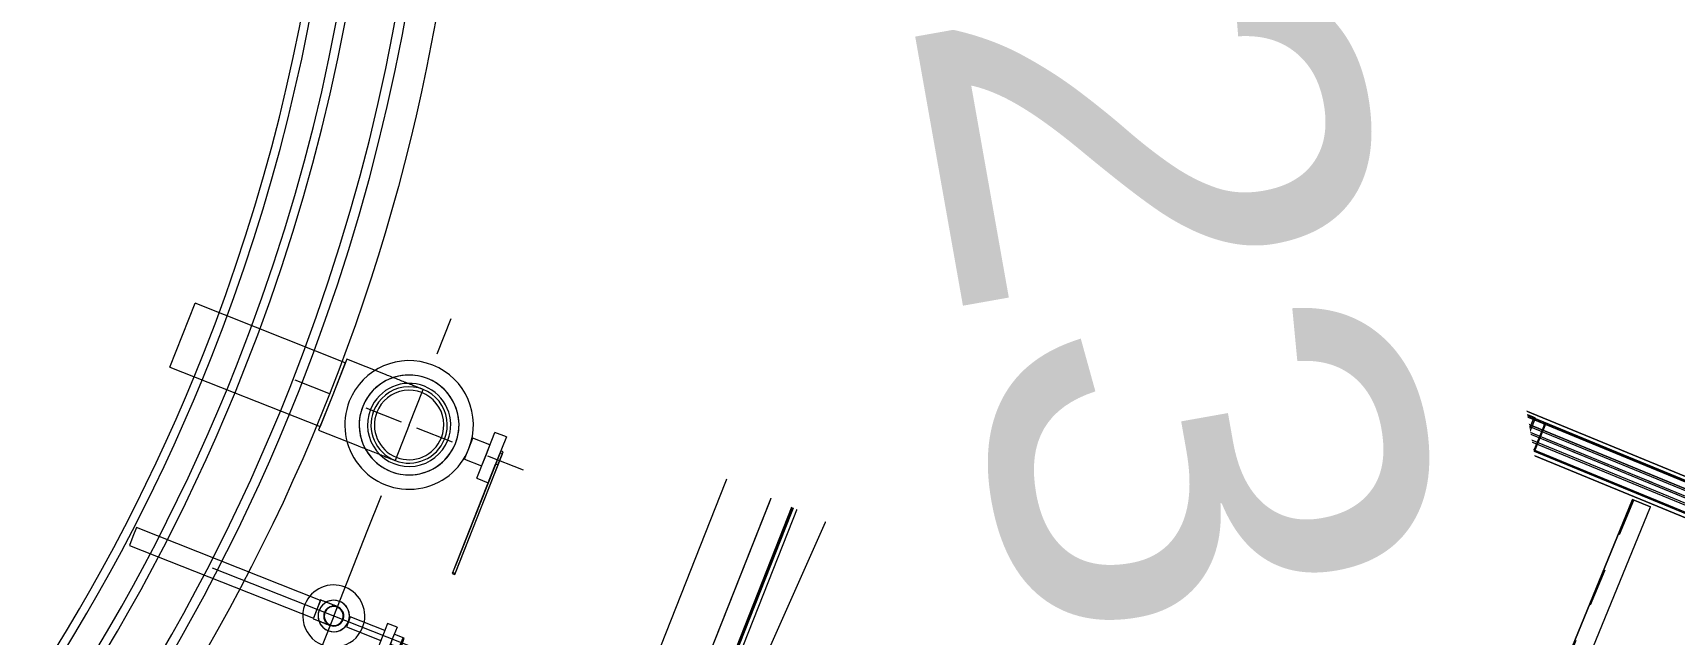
# Model space of a CAD drawing. Header units: metres. Extents: x -207 to 292, y -187 to 169.
# Drawn here: x -12.51 to -8.208, y -39.028 to -37.454 of the extents above; entities that cross this region are included whole.
import ezdxf

# ---------------------------------------------------------------- set-up
doc = ezdxf.new("R2010")
doc.units = ezdxf.units.M
doc.linetypes.add('Dash', pattern=[0.006, 0.003, -0.003])
doc.linetypes.add('Hidden', pattern=[0.007144, 0.004763, -0.002381])
for name, color, linetype, lineweight in [('A-FLOR-HRAL', 7, 'Continuous', 9), ('A-GLAZ-CWMG', 7, 'Continuous', 9), ('A-ROOF', 7, 'Continuous', 9), ('C-TOPO', 7, 'Continuous', 9), ('C-TOPO-LABL', 7, 'Continuous', 9), ('C-TOPO-MINR', 7, 'Continuous', 9), ('CERCO INTERIOR', 7, 'Continuous', 9), ('EQUIPOS PIS', 7, 'Continuous', 9), ('P-SANR-FIXT', 7, 'Continuous', 9), ('P-SANR-FIXT-HDLN', 7, 'Dash', 9), ('S-BEAM', 7, 'Continuous', 9), ('S-BEAM-HDLN', 7, 'Dash', 9), ('S-COLS', 7, 'Continuous', 9), ('solera', 7, 'Continuous', 35)]:
    doc.layers.add(name, color=color, linetype=linetype, lineweight=lineweight)
doc.layers.add('PR10-ARQ-PL-001-Emplazamiento-C-1_dwg', color=7, linetype='Continuous', lineweight=9, true_color=0x767676)
doc.styles.add('Arial_2', font='arial.ttf', dxfattribs={"height": 1.125})

# ---------------------------------------------------------------- blocks, each defined once
blk = doc.blocks.new('M_Estanque-Terraza - M_Estanque-Terraza-2090154-PLANTA EMPLAZAMIENTO ACTUALIZADO')
at = {"layer": 'P-SANR-FIXT'}
for radius, start, end in [(5.1516, 0, 136.1362), (5.1516, 0, 136.1362), (5.1266, 0, 136.1195), (5.1266, 0, 136.1195), (4.9983, 0, 136.0307), (4.9755, 360, 136.0144), (4.9059, 0, 180), (4.8832, 0, 180), (5.1516, 180, 360), (5.1516, 180, 360), (5.1266, 180, 0), (5.1266, 180, 0), (4.9983, 180, 0), (4.9755, 180, 0), (4.9059, 180, 360), (4.8832, 180, 360)]:
    blk.add_arc((0, 0), radius, start, end, dxfattribs=at)
blk = doc.blocks.new('Circular Mullion - 5mm-2127248-PLANTA EMPLAZAMIENTO ACTUALIZADO')
at = {"layer": 'A-GLAZ-CWMG'}
for p, q in [((-107.6478, -45.3968), (-107.9974, -46.2801)), ((-107.6455, -45.3977), (-107.9951, -46.281)), ((-107.9951, -46.281), (-107.6455, -45.3977)), ((-107.9927, -46.2819), (-107.6432, -45.3986)), ((-107.6455, -45.3977), (-107.6478, -45.3968)), ((-107.6432, -45.3986), (-107.6455, -45.3977)), ((-107.9974, -46.2801), (-107.9951, -46.281)), ((-107.9951, -46.281), (-107.9927, -46.2819))]:
    blk.add_line(p, q, dxfattribs=at)
blk = doc.blocks.new('Rectangular Mullion - 50 x 50 mm-2128568-PLANTA EMPLAZAMIENTO ACTUALIZADO')
at = {"layer": 'A-GLAZ-CWMG'}
for p, q in [((0.025, 0.025), (-0.025, 0.025)), ((-0.025, 0.025), (-0.025, -0.025)), ((0.025, -0.025), (0.025, 0.025)), ((-0.025, -0.025), (0.025, -0.025))]:
    blk.add_line(p, q, dxfattribs=at)
blk = doc.blocks.new('Rectangular Mullion - 50 x 50 mm-2128569-PLANTA EMPLAZAMIENTO ACTUALIZADO')
at = {"layer": 'A-GLAZ-CWMG'}
for p, q in [((-0.025, -0.025), (-0.025, 0.025)), ((-0.025, 0.025), (0.025, 0.025)), ((0.025, 0.025), (0.025, -0.025)), ((0.025, -0.025), (-0.025, -0.025))]:
    blk.add_line(p, q, dxfattribs=at)
blk = doc.blocks.new('M_Tuberia Alimentación-01 - M_Tuberia Alimentación-01-2152466-PLANTA EMPLAZAMIENTO ACTUALIZADO')
at = {"layer": 'P-SANR-FIXT'}
for p, q in [((-0.2485, 0.3201), (-0.2551, 0.3201)), ((-0.2551, 0.3201), (-0.2551, 0.2959)), ((-0.2551, 0.0118), (-0.2551, 0.3169)), ((-0.2485, 0.3169), (-0.2551, 0.3169)), ((-0.2485, 0.2959), (-0.2485, 0.3201)), ((-0.2485, 0.3169), (-0.2485, 0.0118)), ((-0.2551, 0.2959), (-0.2551, -0.0196)), ((-0.2485, -0.0196), (-0.2485, 0.2959)), ((0.2154, 0.1), (0.1059, 0.1)), ((0.2154, 0), (0.2154, 0.1)), ((0.6388, 0.09), (0.2154, 0.09)), ((0.2154, 0), (0.2154, 0.09)), ((0.6388, 0.09), (0.6388, 0)), ((-0.2162, 0.0647), (-0.2485, 0.0647)), ((-0.2485, 0), (-0.2485, 0.0647)), ((-0.2162, 0.0647), (-0.2162, 0)), ((-0.2551, 0.0118), (-0.2551, -0.025)), ((-0.2551, 0.0118), (-0.2485, 0.0118)), ((-0.2485, -0.025), (-0.2485, 0.0118)), ((-0.2485, -0.0647), (-0.2485, 0)), ((-0.1681, 0.0296), (-0.2162, 0.0296)), ((-0.2162, 0), (-0.2162, 0.0296)), ((-0.2162, 0), (-0.2162, -0.0647)), ((-0.1681, 0.0296), (-0.1681, 0)), ((-0.1681, 0), (-0.1681, -0.0296)), ((0.2154, -0.1), (0.2154, 0)), ((0.2154, -0.09), (0.2154, 0)), ((0.6388, 0), (0.6388, -0.09)), ((-0.2551, -0.0196), (-0.2485, -0.0196)), ((-0.2551, -0.025), (-0.2485, -0.025)), ((-0.2162, -0.0296), (-0.2162, 0)), ((-0.2162, -0.0296), (-0.1681, -0.0296)), ((-0.2485, -0.0647), (-0.2162, -0.0647)), ((0.1059, -0.1), (0.2154, -0.1)), ((0.2154, -0.09), (0.6388, -0.09))]:
    blk.add_line(p, q, dxfattribs=at)
at = {"layer": 'P-SANR-FIXT', "flags": 128}
for points in [[(0.1059, 0.1), (0.1017, 0.1), (0.0974, 0.1), (0.0932, 0.1), (0.089, 0.1), (0.0849, 0.1), (0.0807, 0.1), (0.0766, 0.1), (0.0726, 0.1), (0.0686, 0.1), (0.0647, 0.1), (0.0608, 0.1), (0.057, 0.1), (0.0533, 0.1), (0.0496, 0.1), (0.0461, 0.1), (0.0427, 0.1), (0.0393, 0.1), (0.0361, 0.1), (0.0329, 0.1), (0.0299, 0.1), (0.027, 0.1), (0.0243, 0.1), (0.0216, 0.1), (0.0191, 0.1), (0.0168, 0.1), (0.0146, 0.1), (0.0125, 0.1), (0.0106, 0.1), (0.0088, 0.1), (0.0072, 0.1), (0.0057, 0.1), (0.0044, 0.1), (0.0033, 0.1), (0.0023, 0.1), (0.0015, 0.1), (0.0009, 0.1), (0.0004, 0.1), (0.0001, 0.1), (0, 0.1)], [(0, -0.1), (0.0001, -0.1), (0.0003, -0.1), (0.0008, -0.1), (0.0014, -0.1), (0.0021, -0.1), (0.003, -0.1), (0.0041, -0.1), (0.0054, -0.1), (0.0068, -0.1), (0.0084, -0.1), (0.0101, -0.1), (0.012, -0.1), (0.014, -0.1), (0.0162, -0.1), (0.0185, -0.1), (0.021, -0.1), (0.0236, -0.1), (0.0263, -0.1), (0.0291, -0.1), (0.0321, -0.1), (0.0352, -0.1), (0.0384, -0.1), (0.0417, -0.1), (0.0452, -0.1), (0.0487, -0.1), (0.0523, -0.1), (0.056, -0.1), (0.0598, -0.1), (0.0636, -0.1), (0.0675, -0.1), (0.0715, -0.1), (0.0755, -0.1), (0.0796, -0.1), (0.0837, -0.1), (0.0879, -0.1), (0.0921, -0.1), (0.0963, -0.1), (0.1005, -0.1), (0.1047, -0.1), (0.1059, -0.1)]]:
    blk.add_lwpolyline(points, dxfattribs=at)
at = {"layer": 'P-SANR-FIXT'}
for radius, start, end in [(0.1685, 360, 180), (0.1685, 360, 180), (0.1685, 360, 180), (0.1685, 360, 180), (0.1685, 360, 180), (0.1685, 360, 180), (0.1308, 0, 180), (0.1308, 360, 180), (0.1308, 360, 180), (0.1308, 360, 180), (0.109, 360, 180), (0.109, 360, 180), (0.109, 360, 180), (0.109, 360, 180), (0.1, 0, 180), (0.091, 0, 180), (0.091, 0, 180), (0.091, 0, 180), (0.091, 0, 180), (0.1685, 180, 360), (0.1685, 180, 360), (0.1685, 180, 360), (0.1685, 180, 360), (0.1685, 180, 360), (0.1685, 180, 360), (0.1308, 180, 0), (0.1308, 180, 360), (0.1308, 180, 360), (0.1308, 180, 360), (0.109, 180, 360), (0.109, 180, 360), (0.109, 180, 360), (0.109, 180, 360), (0.1, 180, 0), (0.091, 180, 0), (0.091, 180, 0), (0.091, 180, 0), (0.091, 180, 0)]:
    blk.add_arc((0, 0), radius, start, end, dxfattribs=at)
at = {"layer": 'P-SANR-FIXT-HDLN'}
for p, q in [((0, 0), (0, 0.301)), ((-0.3222, 0), (0, 0)), ((0.3222, 0), (0, 0)), ((0, 0), (0, -0.301))]:
    blk.add_line(p, q, dxfattribs=at)
blk = doc.blocks.new('M_Tuberia Alimentación-02 - M_Tuberia Alimentación-02-2155587-PLANTA EMPLAZAMIENTO ACTUALIZADO')
at = {"layer": 'P-SANR-FIXT'}
for p, q in [((0, 0), (0, 0.239)), ((-0.1897, 0.1905), (-0.1934, 0.1905)), ((-0.1934, 0.1905), (-0.1934, 0.186)), ((-0.1934, 0.1905), (-0.1934, 0.1828)), ((-0.1934, 0), (-0.1934, 0.186)), ((-0.1934, 0.1828), (-0.1934, -0.0065)), ((-0.1934, 0.1828), (-0.1897, 0.1828)), ((-0.1897, 0.1828), (-0.1897, 0.1905)), ((-0.1897, 0.186), (-0.1897, 0.1905)), ((-0.1897, 0.186), (-0.1897, 0)), ((-0.1897, -0.0065), (-0.1897, 0.1828)), ((-0.1934, 0), (-0.1934, -0.0139)), ((-0.1934, 0), (-0.1897, 0)), ((-0.165, 0.0139), (-0.1897, 0.0139)), ((-0.1897, 0.0139), (-0.1897, 0)), ((-0.1897, -0.0139), (-0.1897, 0)), ((-0.1897, 0), (-0.1897, -0.0139)), ((-0.1384, 0.0338), (-0.165, 0.0338)), ((-0.165, 0), (-0.165, 0.0338)), ((-0.165, 0), (-0.165, 0.0139)), ((-0.165, -0.0139), (-0.165, 0)), ((-0.165, -0.0338), (-0.165, 0)), ((-0.1384, 0), (-0.1384, 0.0338)), ((-0.0411, 0.0139), (-0.1384, 0.0139)), ((-0.1384, 0), (-0.1384, 0.0139)), ((-0.1384, -0.0338), (-0.1384, 0)), ((-0.1384, -0.0139), (-0.1384, 0)), ((-0.0411, 0), (-0.0411, 0.0139)), ((-0.0411, -0.0139), (-0.0411, 0)), ((0.0474, 0.0264), (0.0421, 0.0264)), ((0.0474, 0), (0.0474, 0.0264)), ((0.5661, 0.025), (0.0474, 0.025)), ((0.0474, 0), (0.0474, 0.025)), ((0.0474, -0.0264), (0.0474, 0)), ((0.5661, 0), (0.5661, 0.025)), ((-0.2622, 0), (0.3415, 0)), ((-0.1934, -0.0065), (-0.1897, -0.0065)), ((-0.1934, -0.0139), (-0.1897, -0.0139)), ((-0.1897, -0.0139), (-0.165, -0.0139)), ((-0.165, -0.0338), (-0.1384, -0.0338)), ((-0.1384, -0.0139), (-0.0411, -0.0139)), ((0, 0), (0, -0.239)), ((0.0421, -0.0264), (0.0474, -0.0264)), ((0.0474, -0.025), (0.0474, 0)), ((0.0474, -0.025), (0.5661, -0.025)), ((0.5661, -0.025), (0.5661, 0))]:
    blk.add_line(p, q, dxfattribs=at)
at = {"layer": 'P-SANR-FIXT', "flags": 128}
for points in [[(0.0421, 0.0264), (0.0405, 0.0264), (0.0388, 0.0264), (0.0371, 0.0264), (0.0354, 0.0264), (0.0338, 0.0264), (0.0321, 0.0264), (0.0305, 0.0264), (0.0289, 0.0264), (0.0273, 0.0264), (0.0257, 0.0264), (0.0242, 0.0264), (0.0227, 0.0264), (0.0212, 0.0264), (0.0198, 0.0264), (0.0183, 0.0264), (0.017, 0.0264), (0.0156, 0.0264), (0.0144, 0.0264), (0.0131, 0.0264), (0.0119, 0.0264), (0.0108, 0.0264), (0.0097, 0.0264), (0.0086, 0.0264), (0.0076, 0.0264), (0.0067, 0.0264), (0.0058, 0.0264), (0.005, 0.0264), (0.0042, 0.0264), (0.0035, 0.0264), (0.0029, 0.0264), (0.0023, 0.0264), (0.0018, 0.0264), (0.0013, 0.0264), (0.0009, 0.0264), (0.0006, 0.0264), (0.0004, 0.0264), (0.0002, 0.0264), (0.0001, 0.0264), (0, 0.0264)], [(0, -0.0264), (0, -0.0264), (0.0001, -0.0264), (0.0003, -0.0264), (0.0005, -0.0264), (0.0008, -0.0264), (0.0012, -0.0264), (0.0016, -0.0264), (0.0021, -0.0264), (0.0027, -0.0264), (0.0033, -0.0264), (0.004, -0.0264), (0.0048, -0.0264), (0.0056, -0.0264), (0.0064, -0.0264), (0.0074, -0.0264), (0.0083, -0.0264), (0.0094, -0.0264), (0.0105, -0.0264), (0.0116, -0.0264), (0.0128, -0.0264), (0.014, -0.0264), (0.0153, -0.0264), (0.0166, -0.0264), (0.018, -0.0264), (0.0194, -0.0264), (0.0208, -0.0264), (0.0223, -0.0264), (0.0238, -0.0264), (0.0253, -0.0264), (0.0269, -0.0264), (0.0285, -0.0264), (0.0301, -0.0264), (0.0317, -0.0264), (0.0333, -0.0264), (0.035, -0.0264), (0.0366, -0.0264), (0.0383, -0.0264), (0.04, -0.0264), (0.0417, -0.0264), (0.0421, -0.0264)]]:
    blk.add_lwpolyline(points, dxfattribs=at)
at = {"layer": 'P-SANR-FIXT'}
for radius, start, end in [(0.0814, 360, 180), (0.0814, 360, 180), (0.0814, 360, 180), (0.0814, 360, 180), (0.0814, 180, 360), (0.0814, 180, 360), (0.0814, 180, 360), (0.0814, 180, 360), (0.0411, 0, 180), (0.0411, 360, 180), (0.0411, 360, 180), (0.0411, 360, 180), (0.0411, 360, 180), (0.0411, 360, 180), (0.0411, 180, 0), (0.0411, 180, 360), (0.0411, 180, 360), (0.0411, 180, 360), (0.0411, 180, 360), (0.0411, 180, 360), (0.0264, 0, 180), (0.0264, 180, 0), (0.025, 0, 180), (0.025, 360, 180), (0.025, 180, 0), (0.025, 180, 360)]:
    blk.add_arc((0, 0), radius, start, end, dxfattribs=at)
blk = doc.blocks.new('FCA_N_Columna de acero - 100 x 100 mm-2383056-PLANTA EMPLAZAMIENTO ACTUALIZADO')
at = {"layer": 'S-COLS'}
for p, q in [((-0.038, 0.05), (0.038, 0.05)), ((-0.038, 0.05), (0.038, 0.05)), ((0.038, 0.044), (-0.038, 0.044)), ((0.038, 0.044), (-0.038, 0.044)), ((-0.05, -0.038), (-0.05, 0.038)), ((-0.05, -0.038), (-0.05, 0.038)), ((-0.044, 0.038), (-0.044, -0.038)), ((-0.044, 0.038), (-0.044, -0.038)), ((0.044, -0.038), (0.044, 0.038)), ((0.044, -0.038), (0.044, 0.038)), ((0.05, 0.038), (0.05, -0.038)), ((0.05, 0.038), (0.05, -0.038)), ((-0.038, -0.044), (0.038, -0.044)), ((-0.038, -0.044), (0.038, -0.044)), ((0.038, -0.05), (-0.038, -0.05)), ((0.038, -0.05), (-0.038, -0.05))]:
    blk.add_line(p, q, dxfattribs=at)
for centre, radius, start, end in [((-0.038, 0.038), 0.012, 90, 180), ((-0.038, 0.038), 0.012, 90, 180), ((-0.038, 0.038), 0.006, 90, 180), ((-0.038, 0.038), 0.006, 90, 180), ((0.038, 0.038), 0.012, 360, 90), ((0.038, 0.038), 0.012, 360, 90), ((0.038, 0.038), 0.006, 360, 90), ((0.038, 0.038), 0.006, 360, 90), ((-0.038, -0.038), 0.012, 180, 270), ((-0.038, -0.038), 0.012, 180, 270), ((-0.038, -0.038), 0.006, 180, 270), ((-0.038, -0.038), 0.006, 180, 270), ((0.038, -0.038), 0.012, 270, 360), ((0.038, -0.038), 0.006, 270, 360), ((0.038, -0.038), 0.012, 270, 360), ((0.038, -0.038), 0.006, 270, 360)]:
    blk.add_arc(centre, radius, start, end, dxfattribs=at)
blk = doc.blocks.new('RHS-Rectangular Hollow Section - 100x40 mm-2385779-PLANTA EMPLAZAMIENTO ACTUALIZADO')
at = {"layer": 'S-BEAM'}
for p, q in [((-8.6251, -38.441), (-13.2203, -49.6302)), ((-8.6217, -38.4423), (-13.217, -49.6315)), ((-8.6249, -38.441), (-8.6251, -38.441)), ((-8.6198, -38.4431), (-8.6251, -38.441)), ((-8.6085, -38.4478), (-8.6249, -38.441)), ((-8.6217, -38.4423), (-8.6191, -38.4434)), ((-8.6217, -38.4423), (-8.6217, -38.4424)), ((-8.6217, -38.4424), (-8.6052, -38.4491)), ((-8.6198, -38.4431), (-8.5966, -38.4527)), ((-8.5959, -38.4529), (-8.6191, -38.4434)), ((-8.6006, -38.451), (-8.6085, -38.4478)), ((-8.6052, -38.4491), (-8.6012, -38.4508)), ((-8.6012, -38.4508), (-8.5781, -38.4603)), ((-8.5774, -38.4606), (-8.6006, -38.451)), ((-8.5887, -38.4559), (-8.5966, -38.4527)), ((-8.5959, -38.4529), (-8.592, -38.4546)), ((-8.5755, -38.4613), (-8.592, -38.4546)), ((-8.5887, -38.4559), (-8.5723, -38.4627)), ((-13.1707, -49.6505), (-8.5754, -38.4614)), ((-13.1673, -49.6519), (-8.5721, -38.4627)), ((-8.5781, -38.4603), (-8.5755, -38.4614)), ((-8.5721, -38.4627), (-8.5774, -38.4606)), ((-8.5755, -38.4613), (-8.5754, -38.4614)), ((-8.5721, -38.4627), (-8.5723, -38.4627))]:
    blk.add_line(p, q, dxfattribs=at)
blk = doc.blocks.new('RHS-Rectangular Hollow Section - 100x40 mm-2386058-PLANTA EMPLAZAMIENTO ACTUALIZADO')
at = {"layer": 'S-BEAM'}
for p, q in [((-9.3567, -38.1405), (-13.9519, -49.3297)), ((-9.3534, -38.1419), (-13.9486, -49.3311)), ((-9.3565, -38.1406), (-9.3567, -38.1405)), ((-9.3514, -38.1427), (-9.3567, -38.1405)), ((-9.3401, -38.1473), (-9.3565, -38.1406)), ((-9.3534, -38.1419), (-9.3507, -38.143)), ((-9.3534, -38.1419), (-9.3533, -38.1419)), ((-9.3533, -38.1419), (-9.3368, -38.1487)), ((-9.3514, -38.1427), (-9.3283, -38.1522)), ((-9.3276, -38.1525), (-9.3507, -38.143)), ((-9.3322, -38.1506), (-9.3401, -38.1473)), ((-9.3368, -38.1487), (-9.3329, -38.1503)), ((-9.3329, -38.1503), (-9.3097, -38.1598)), ((-9.309, -38.1601), (-9.3322, -38.1506)), ((-9.3204, -38.1554), (-9.3283, -38.1522)), ((-9.3276, -38.1525), (-9.3236, -38.1541)), ((-9.3071, -38.1609), (-9.3236, -38.1541)), ((-9.3204, -38.1554), (-9.3039, -38.1622)), ((-13.9023, -49.3501), (-9.3071, -38.1609)), ((-13.899, -49.3514), (-9.3037, -38.1623)), ((-9.3097, -38.1598), (-9.3071, -38.1609)), ((-9.3038, -38.1622), (-9.309, -38.1601)), ((-9.3071, -38.1609), (-9.3071, -38.1609)), ((-9.3037, -38.1623), (-9.3039, -38.1622))]:
    blk.add_line(p, q, dxfattribs=at)
blk = doc.blocks.new('M_S Shapes - 200x100 mm-2389673-PLANTA EMPLAZAMIENTO ACTUALIZADO')
at = {"layer": 'S-BEAM'}
for p, q in [((0.6889, 0.05), (-0.6889, 0.05)), ((-0.6889, 0.05), (-0.6889, 0.0469)), ((-0.6889, 0.05), (-0.6889, 0.0469)), ((-0.6889, 0.05), (-0.6889, -0.05)), ((-0.6889, -0.05), (-0.6889, 0.05)), ((-0.6889, 0.05), (0.6889, 0.05)), ((0.6889, 0.05), (-0.6889, 0.05)), ((-0.6889, 0.0469), (-0.6889, 0.0087)), ((-0.6889, 0.0087), (-0.6889, 0.0469)), ((0.6889, 0.05), (0.6889, -0.05)), ((0.6889, -0.05), (0.6889, 0.05)), ((0.6889, 0.0469), (0.6889, 0.05)), ((0.6889, 0.0469), (0.6889, 0.05)), ((0.6889, 0.0469), (0.6889, 0.0087)), ((0.6889, 0.0087), (0.6889, 0.0469)), ((-0.6889, 0.0024), (-0.6889, 0.0087)), ((-0.6889, 0.0024), (-0.6889, 0.0087)), ((-0.6889, 0.0024), (0.6889, 0.0024)), ((0.6889, 0.0087), (0.6889, 0.0024)), ((0.6889, 0.0087), (0.6889, 0.0024)), ((0.6889, -0.0025), (-0.6889, -0.0025)), ((-0.6889, -0.0087), (-0.6889, -0.0025)), ((-0.6889, -0.0087), (-0.6889, -0.0025)), ((-0.6889, -0.0469), (-0.6889, -0.0087)), ((-0.6889, -0.0087), (-0.6889, -0.0469)), ((0.6889, -0.0025), (0.6889, -0.0087)), ((0.6889, -0.0025), (0.6889, -0.0087)), ((0.6889, -0.0469), (0.6889, -0.0087)), ((0.6889, -0.0087), (0.6889, -0.0469)), ((-0.6889, -0.0469), (-0.6889, -0.05)), ((-0.6889, -0.0469), (-0.6889, -0.05)), ((-0.6889, -0.05), (0.6889, -0.05)), ((0.6889, -0.05), (-0.6889, -0.05)), ((0.6889, -0.05), (-0.6889, -0.05)), ((0.6889, -0.05), (0.6889, -0.0469)), ((0.6889, -0.05), (0.6889, -0.0469))]:
    blk.add_line(p, q, dxfattribs=at)
at = {"layer": 'S-BEAM-HDLN'}
for p, q in [((-0.6889, 0.0024), (0.6889, 0.0024)), ((0.6889, -0.0025), (-0.6889, -0.0025))]:
    blk.add_line(p, q, dxfattribs=at)
blk = doc.blocks.new('M_HSS Square - 80 x 80 mm-2390024-PLANTA EMPLAZAMIENTO ACTUALIZADO')
at = {"layer": 'S-BEAM'}
for p, q in [((-8.6153, -38.4536), (-8.6409, -38.5159)), ((-8.6381, -38.517), (-8.6125, -38.4548)), ((-8.0405, -38.6865), (-8.6086, -38.453)), ((-8.6086, -38.453), (-8.5505, -38.4768)), ((-8.5493, -38.4739), (-8.6074, -38.45)), ((-8.5489, -38.4809), (-8.5745, -38.5431)), ((-8.5718, -38.5443), (-8.5462, -38.482)), ((-7.9812, -38.7075), (-8.5493, -38.4739)), ((-8.6378, -38.524), (-8.5797, -38.5479)), ((-8.6366, -38.5211), (-8.0685, -38.7546)), ((-8.5785, -38.5449), (-8.6366, -38.5211)), ((-8.5797, -38.5479), (-8.0116, -38.7815)), ((-8.0728, -38.7494), (-8.0472, -38.6872)), ((-8.0445, -38.6883), (-8.0701, -38.7506)), ((-7.9824, -38.7104), (-8.0405, -38.6865)), ((-8.0393, -38.6836), (-7.9812, -38.7075)), ((-8.0065, -38.7767), (-7.9809, -38.7145)), ((-7.9781, -38.7156), (-8.0037, -38.7778)), ((-8.0116, -38.7815), (-8.0697, -38.7576)), ((-8.0685, -38.7546), (-8.0104, -38.7785))]:
    blk.add_line(p, q, dxfattribs=at)
for centre, major_axis, start_param, end_param in [((-8.6098, -38.4559), (0.00242, 0.00588), 0, 1.570796), ((-8.6098, -38.4559), (0.00121, 0.00294), 0, 1.570796), ((-8.5517, -38.4798), (0.00121, 0.00294), 4.712389, 6.283185), ((-8.5517, -38.4798), (0.00242, 0.00588), 4.712389, 6.283185), ((-8.6354, -38.5181), (0.00242, 0.00588), 1.570796, 3.141593), ((-8.6354, -38.5181), (0.00121, 0.00294), 1.570796, 3.141593), ((-8.5773, -38.542), (0.00242, 0.00588), 3.141593, 4.712389), ((-8.5773, -38.542), (0.00121, 0.00294), 3.141593, 4.712389), ((-8.0417, -38.6895), (0.00242, 0.00588), 0, 1.570796), ((-8.0417, -38.6895), (0.00121, 0.00294), 0, 1.570796), ((-7.9836, -38.7134), (0.00121, 0.00294), 4.712389, 6.283185), ((-7.9836, -38.7134), (0.00242, 0.00588), 4.712389, 6.283185), ((-8.0673, -38.7517), (0.00242, 0.00588), 1.570796, 3.141593), ((-8.0673, -38.7517), (0.00121, 0.00294), 1.570796, 3.141593), ((-8.0092, -38.7756), (0.00242, 0.00588), 3.141593, 4.712389), ((-8.0092, -38.7756), (0.00121, 0.00294), 3.141593, 4.712389)]:
    blk.add_ellipse(centre, major_axis=major_axis, ratio=0.93358, start_param=start_param, end_param=end_param, dxfattribs=at)
blk = doc.blocks.new('M_HSS Square - 80 x 80 mm-2390025-PLANTA EMPLAZAMIENTO ACTUALIZADO')
at = {"layer": 'S-BEAM'}
for p, q in [((-9.3349, -38.2312), (-9.3093, -38.1689)), ((-9.3066, -38.17), (-9.3322, -38.2323)), ((-9.2451, -38.1918), (-9.3027, -38.1682)), ((-8.699, -38.4124), (-9.3015, -38.1653)), ((-9.3015, -38.1653), (-9.2439, -38.1889)), ((-9.2692, -38.2581), (-9.2436, -38.1959)), ((-9.2409, -38.197), (-9.2664, -38.2592)), ((-8.6426, -38.439), (-9.2451, -38.1918)), ((-9.3319, -38.2393), (-8.7293, -38.4864)), ((-9.2743, -38.2629), (-9.3319, -38.2393)), ((-9.3306, -38.2363), (-9.2731, -38.2599)), ((-9.2731, -38.2599), (-8.6706, -38.5071)), ((-8.7002, -38.4154), (-8.6426, -38.439)), ((-8.6414, -38.436), (-8.699, -38.4124)), ((-8.7068, -38.4161), (-8.7323, -38.4783)), ((-8.7296, -38.4794), (-8.7041, -38.4172)), ((-8.6411, -38.443), (-8.6666, -38.5053)), ((-8.6639, -38.5064), (-8.6384, -38.4442)), ((-8.7293, -38.4864), (-8.6718, -38.5101)), ((-8.6706, -38.5071), (-8.7281, -38.4835))]:
    blk.add_line(p, q, dxfattribs=at)
for centre, major_axis, start_param, end_param in [((-9.3039, -38.1711), (0.00241, 0.00588), 0, 1.570796), ((-9.3039, -38.1711), (0.00121, 0.00294), 0, 1.570796), ((-9.2464, -38.1948), (0.00121, 0.00294), 4.712389, 6.283185), ((-9.2464, -38.1948), (0.00241, 0.00588), 4.712389, 6.283185), ((-9.3294, -38.2334), (0.00241, 0.00588), 1.570796, 3.141593), ((-9.3294, -38.2334), (0.00121, 0.00294), 1.570796, 3.141593), ((-9.2719, -38.257), (0.00241, 0.00588), 3.141593, 4.712389), ((-9.2719, -38.257), (0.00121, 0.00294), 3.141593, 4.712389), ((-8.7014, -38.4183), (0.00241, 0.00588), 0, 1.570796), ((-8.7014, -38.4183), (0.00121, 0.00294), 0, 1.570796), ((-8.6438, -38.4419), (0.00121, 0.00294), 4.712389, 6.283185), ((-8.6438, -38.4419), (0.00241, 0.00588), 4.712389, 6.283185), ((-8.7269, -38.4806), (0.00241, 0.00588), 1.570796, 3.141593), ((-8.7269, -38.4806), (0.00121, 0.00294), 1.570796, 3.141593), ((-8.6693, -38.5042), (0.00241, 0.00588), 3.141593, 4.712389), ((-8.6693, -38.5042), (0.00121, 0.00294), 3.141593, 4.712389)]:
    blk.add_ellipse(centre, major_axis=major_axis, ratio=0.924653, start_param=start_param, end_param=end_param, dxfattribs=at)
blk = doc.blocks.new('M_S Shapes - 200x100 mm-2390290-PLANTA EMPLAZAMIENTO ACTUALIZADO')
at = {"layer": 'S-BEAM'}
for p, q in [((2.9358, 0.05), (-2.9359, 0.05)), ((-2.9359, 0.05), (2.9358, 0.05)), ((2.9358, 0.05), (-2.9359, 0.05)), ((2.9358, 0.05), (2.9358, -0.05)), ((2.9358, -0.05), (2.9358, 0.05)), ((2.9358, 0.0469), (2.9358, 0.05)), ((2.9358, 0.0469), (2.9358, 0.05)), ((2.9358, 0.0469), (2.9358, 0.0087)), ((2.9358, 0.0087), (2.9358, 0.0469)), ((-2.9359, 0.0024), (2.9358, 0.0024)), ((2.9358, 0.0087), (2.9358, 0.0024)), ((2.9358, 0.0087), (2.9358, 0.0024)), ((2.9358, -0.0025), (-2.9359, -0.0025)), ((2.9358, -0.0025), (2.9358, -0.0087)), ((2.9358, -0.0025), (2.9358, -0.0087)), ((2.9358, -0.0469), (2.9358, -0.0087)), ((2.9358, -0.0087), (2.9358, -0.0469)), ((-2.9359, -0.05), (2.9358, -0.05)), ((2.9358, -0.05), (-2.9359, -0.05)), ((2.9358, -0.05), (-2.9359, -0.05)), ((2.9358, -0.05), (2.9358, -0.0469)), ((2.9358, -0.05), (2.9358, -0.0469))]:
    blk.add_line(p, q, dxfattribs=at)
at = {"layer": 'S-BEAM-HDLN'}
for p, q in [((-2.9359, 0.0024), (2.9358, 0.0024)), ((2.9358, -0.0025), (-2.9359, -0.0025))]:
    blk.add_line(p, q, dxfattribs=at)
blk = doc.blocks.new('M_HSS Square - 50 x 50 mm-2391063-PLANTA EMPLAZAMIENTO ACTUALIZADO')
at = {"layer": 'S-BEAM'}
for p, q in [((5.94835, 0.025), (-5.94835, 0.025)), ((5.94835, 0.02182), (-5.94835, 0.02182)), ((5.94835, 0.01864), (5.94835, 0.025)), ((5.94835, 0.01864), (5.94835, 0.025)), ((5.94835, 0.02182), (5.94835, 0.01864)), ((5.94835, 0.02182), (5.94835, 0.01864)), ((5.94835, -0.01864), (5.94835, 0.01864)), ((5.94835, 0.01864), (5.94835, -0.01864)), ((5.94835, 0.01864), (5.94835, -0.01864)), ((5.94835, -0.01864), (5.94835, 0.01864)), ((-5.94835, -0.02182), (5.94835, -0.02182)), ((-5.94835, -0.025), (5.94835, -0.025)), ((5.94835, -0.025), (5.94835, -0.01864)), ((5.94835, -0.025), (5.94835, -0.01864)), ((5.94835, -0.01864), (5.94835, -0.02182)), ((5.94835, -0.01864), (5.94835, -0.02182))]:
    blk.add_line(p, q, dxfattribs=at)
at = {"layer": 'S-BEAM', "linetype": 'Hidden'}
for p, q in [((5.94835, 0.02182), (-5.94835, 0.02182)), ((5.94835, -0.02182), (-5.94835, -0.02182))]:
    blk.add_line(p, q, dxfattribs=at)
blk = doc.blocks.new('M_L-Angle - L51X51X3_2-2392226-PLANTA EMPLAZAMIENTO ACTUALIZADO')
at = {"layer": 'S-BEAM'}
for p, q in [((5.9486, 0.0136), (-5.9486, 0.0136)), ((-5.9486, 0.0136), (5.9486, 0.0136)), ((5.9486, 0.0136), (5.9486, -0.0372)), ((5.9486, 0.0104), (5.9486, 0.0136)), ((5.9486, 0.0104), (5.9486, 0.0072)), ((5.9486, -0.034), (5.9486, 0.0072)), ((-5.9486, -0.0372), (5.9486, -0.0372)), ((5.9486, -0.0372), (5.9486, -0.034))]:
    blk.add_line(p, q, dxfattribs=at)
at = {"layer": 'S-BEAM', "linetype": 'Hidden'}
blk.add_line((-5.9486, 0.0104), (5.9486, 0.0104), dxfattribs=at)
blk = doc.blocks.new('M_L-Angle - L51X51X3_2-2392227-PLANTA EMPLAZAMIENTO ACTUALIZADO')
at = {"layer": 'S-BEAM'}
for p, q in [((5.9495, 0.0136), (-5.9495, 0.0136)), ((-5.9495, 0.0136), (5.9495, 0.0136)), ((5.9495, 0.0136), (5.9495, -0.0372)), ((5.9495, 0.0104), (5.9495, 0.0136)), ((5.9495, 0.0104), (5.9495, 0.0072)), ((5.9495, -0.034), (5.9495, 0.0072)), ((-5.9495, -0.0372), (5.9495, -0.0372)), ((5.9495, -0.0372), (5.9495, -0.034))]:
    blk.add_line(p, q, dxfattribs=at)
at = {"layer": 'S-BEAM', "linetype": 'Hidden'}
blk.add_line((-5.9495, 0.0104), (5.9495, 0.0104), dxfattribs=at)
blk = doc.blocks.new('Railing - Railing-2402005-PLANTA EMPLAZAMIENTO ACTUALIZADO')
at = {"layer": 'A-FLOR-HRAL'}
for p, q in [((-9.338, -38.1766), (-9.3494, -38.2044)), ((-9.338, -38.1766), (-9.3494, -38.2044)), ((-7.9465, -38.7488), (-9.338, -38.1766)), ((-9.3494, -38.2044), (-7.9579, -38.7766)), ((-7.9579, -38.7766), (-7.9465, -38.7488)), ((-7.9579, -38.7766), (-7.9465, -38.7488))]:
    blk.add_line(p, q, dxfattribs=at)
blk = doc.blocks.new('Top Rail Type - Top Rail_Internal_-2402019-PLANTA EMPLAZAMIENTO ACTUALIZADO')
at = {"layer": 'A-FLOR-HRAL'}
for p, q in [((-9.3361, -38.172), (-9.3513, -38.209)), ((-9.3361, -38.172), (-9.3513, -38.209)), ((-7.9446, -38.7442), (-9.3361, -38.172)), ((-9.3513, -38.209), (-7.9598, -38.7812)), ((-7.9598, -38.7812), (-7.9446, -38.7442)), ((-7.9598, -38.7812), (-7.9446, -38.7442))]:
    blk.add_line(p, q, dxfattribs=at)
blk = doc.blocks.new('Top Rail Type - Top Rail_Internal_-V25-PLANTA EMPLAZAMIENTO ACTUALIZADO')
at = {"layer": 'A-FLOR-HRAL'}
for p, q in [((-9.3361, -38.172), (-9.3513, -38.209)), ((-9.3361, -38.172), (-7.9446, -38.7442)), ((-9.3513, -38.209), (-7.9598, -38.7812)), ((-7.9446, -38.7442), (-7.9598, -38.7812))]:
    blk.add_line(p, q, dxfattribs=at)
blk = doc.blocks.new('Railing - Railing-2402032-PLANTA EMPLAZAMIENTO ACTUALIZADO')
at = {"layer": 'A-FLOR-HRAL'}
for p, q in [((-9.3576, -38.1849), (-11.6036, -43.7463)), ((-11.5758, -43.7576), (-9.3298, -38.1961)), ((-9.3298, -38.1961), (-9.3576, -38.1849)), ((-9.3298, -38.1961), (-9.3576, -38.1849))]:
    blk.add_line(p, q, dxfattribs=at)
blk = doc.blocks.new('Top Rail Type - Top Rail_Internal_-2402045-PLANTA EMPLAZAMIENTO ACTUALIZADO')
at = {"layer": 'A-FLOR-HRAL'}
for p, q in [((-9.3622, -38.183), (-11.6082, -43.7445)), ((-11.5711, -43.7595), (-9.3251, -38.198)), ((-9.3251, -38.198), (-9.3622, -38.183)), ((-9.3251, -38.198), (-9.3622, -38.183))]:
    blk.add_line(p, q, dxfattribs=at)
blk = doc.blocks.new('Top Rail Type - Top Rail_Internal_-V26-PLANTA EMPLAZAMIENTO ACTUALIZADO')
at = {"layer": 'A-FLOR-HRAL'}
for p, q in [((-11.6082, -43.7445), (-9.3622, -38.183)), ((-11.5711, -43.7595), (-9.3251, -38.198)), ((-9.3622, -38.183), (-9.3251, -38.198))]:
    blk.add_line(p, q, dxfattribs=at)
blk = doc.blocks.new('M_Concrete-Rectangular-Column - 300 x 300mm-V33-PLANTA EMPLAZAMIENTO ACTUALIZADO')
at = {"layer": 'S-COLS'}
for p, q in [((-0.15, -0.15), (-0.15, 0.15)), ((-0.15, 0.15), (0.15, 0.15)), ((-0.15, 0.15), (0.15, 0.15)), ((-0.15, -0.15), (-0.15, 0.15)), ((0.15, 0.15), (0.15, -0.15)), ((0.15, 0.15), (0.15, -0.15)), ((0.15, -0.15), (-0.15, -0.15)), ((0.15, -0.15), (-0.15, -0.15))]:
    blk.add_line(p, q, dxfattribs=at)
blk = doc.blocks.new('YADRAN_LASQUEMAS_ARQ_MO_002_TERRAZAS_rvt-1-PLANTA EMPLAZAMIENTO ACTUALIZADO')
at = {"layer": 'A-ROOF'}
for p, q in [((-9.4098, -38.1201), (-14.0067, -49.2998)), ((-14.0067, -49.2998), (-9.4098, -38.1201)), ((-9.4098, -38.1201), (-7.8699, -38.7533)), ((-7.8696, -38.7534), (-9.4098, -38.1201))]:
    blk.add_line(p, q, dxfattribs=at)
at = {"layer": 'S-BEAM'}
for p, q in [((-9.3779, -38.141), (-9.4029, -38.2017)), ((-9.4029, -38.2017), (-9.3779, -38.141)), ((-9.3779, -38.141), (-9.4029, -38.2017)), ((-9.4029, -38.2017), (-9.3779, -38.141)), ((-7.9383, -38.729), (-9.3766, -38.1376)), ((-7.937, -38.7257), (-9.3752, -38.1343)), ((-9.4056, -38.2083), (-7.9674, -38.7997)), ((-9.4042, -38.205), (-7.966, -38.7964))]:
    blk.add_line(p, q, dxfattribs=at)
at = {"layer": 'S-BEAM', "flags": 128}
for points in [[(-9.3752, -38.1343), (-9.3753, -38.1345), (-9.3755, -38.135), (-9.3758, -38.1358), (-9.3762, -38.1368), (-9.3767, -38.1381), (-9.3773, -38.1395), (-9.3779, -38.141)], [(-9.3752, -38.1343), (-9.3753, -38.1345), (-9.3755, -38.135), (-9.3758, -38.1358), (-9.3762, -38.1368), (-9.3767, -38.1381), (-9.3773, -38.1395), (-9.3779, -38.141)], [(-9.3779, -38.141), (-9.3776, -38.1402), (-9.3773, -38.1395), (-9.3771, -38.1389), (-9.3769, -38.1384), (-9.3767, -38.138), (-9.3766, -38.1377), (-9.3766, -38.1376)], [(-9.3766, -38.1376), (-9.3766, -38.1377), (-9.3767, -38.138), (-9.3769, -38.1384), (-9.3771, -38.1389), (-9.3773, -38.1395), (-9.3776, -38.1402), (-9.3779, -38.141)], [(-9.4029, -38.2017), (-9.4035, -38.2031), (-9.404, -38.2045), (-9.4046, -38.2058), (-9.405, -38.2069), (-9.4053, -38.2077), (-9.4055, -38.2081), (-9.4056, -38.2083)], [(-9.4056, -38.2083), (-9.4055, -38.2081), (-9.4053, -38.2077), (-9.405, -38.2069), (-9.4046, -38.2058), (-9.404, -38.2045), (-9.4035, -38.2031), (-9.4029, -38.2017)], [(-9.4029, -38.2017), (-9.4032, -38.2024), (-9.4034, -38.2031), (-9.4037, -38.2037), (-9.4039, -38.2043), (-9.4041, -38.2047), (-9.4042, -38.2049), (-9.4042, -38.205)], [(-9.4042, -38.205), (-9.4042, -38.2049), (-9.4041, -38.2047), (-9.4039, -38.2043), (-9.4037, -38.2037), (-9.4034, -38.2031), (-9.4032, -38.2024), (-9.4029, -38.2017)]]:
    blk.add_lwpolyline(points, dxfattribs=at)
at = {"layer": 'A-FLOR-HRAL', "lineweight": 9}
for name in ['Top Rail Type - Top Rail_Internal_-2402045-PLANTA EMPLAZAMIENTO ACTUALIZADO', 'Top Rail Type - Top Rail_Internal_-V26-PLANTA EMPLAZAMIENTO ACTUALIZADO', 'Railing - Railing-2402032-PLANTA EMPLAZAMIENTO ACTUALIZADO', 'Top Rail Type - Top Rail_Internal_-2402019-PLANTA EMPLAZAMIENTO ACTUALIZADO', 'Top Rail Type - Top Rail_Internal_-V25-PLANTA EMPLAZAMIENTO ACTUALIZADO', 'Railing - Railing-2402005-PLANTA EMPLAZAMIENTO ACTUALIZADO']:
    blk.add_blockref(name, (0, 0), dxfattribs=at)
at = {"layer": 'A-GLAZ-CWMG', "lineweight": 9, "extrusion": (0, 0, -1), "rotation": 111.5426797844188}
for name, p in [('Rectangular Mullion - 50 x 50 mm-2128568-PLANTA EMPLAZAMIENTO ACTUALIZADO', (10.0283, -37.4536)), ('Rectangular Mullion - 50 x 50 mm-2128569-PLANTA EMPLAZAMIENTO ACTUALIZADO', (10.0283, -37.4536)), ('Rectangular Mullion - 50 x 50 mm-2128568-PLANTA EMPLAZAMIENTO ACTUALIZADO', (10.3955, -38.3837)), ('Rectangular Mullion - 50 x 50 mm-2128569-PLANTA EMPLAZAMIENTO ACTUALIZADO', (10.3955, -38.3837))]:
    blk.add_blockref(name, p, dxfattribs=at)
at = {"layer": 'A-GLAZ-CWMG', "lineweight": 9, "rotation": 0.04732021557798028}
for p in [(97.5705, 8.0097), (97.5705, 8.0097), (97.5705, 8.0097), (97.5705, 8.0097), (97.2033, 7.0796), (97.2033, 7.0796), (97.2033, 7.0796), (97.2033, 7.0796)]:
    blk.add_blockref('Circular Mullion - 5mm-2127248-PLANTA EMPLAZAMIENTO ACTUALIZADO', p, dxfattribs=at)
at = {"layer": 'P-SANR-FIXT', "lineweight": 9}
for name, p, rotation in [('M_Estanque-Terraza - M_Estanque-Terraza-2090154-PLANTA EMPLAZAMIENTO ACTUALIZADO', (-16.6027, -36.4948), 338.4099999999997), ('M_Tuberia Alimentación-01 - M_Tuberia Alimentación-01-2152466-PLANTA EMPLAZAMIENTO ACTUALIZADO', (-11.524, -38.4806), 158.4099999999995), ('M_Tuberia Alimentación-02 - M_Tuberia Alimentación-02-2155587-PLANTA EMPLAZAMIENTO ACTUALIZADO', (-11.7215, -38.981), 158.4099999999997)]:
    blk.add_blockref(name, p, dxfattribs=dict(at, rotation=rotation))
at = {"layer": 'S-BEAM', "lineweight": 9}
for name in ['RHS-Rectangular Hollow Section - 100x40 mm-2386058-PLANTA EMPLAZAMIENTO ACTUALIZADO', 'M_HSS Square - 80 x 80 mm-2390025-PLANTA EMPLAZAMIENTO ACTUALIZADO', 'RHS-Rectangular Hollow Section - 100x40 mm-2385779-PLANTA EMPLAZAMIENTO ACTUALIZADO', 'M_HSS Square - 80 x 80 mm-2390024-PLANTA EMPLAZAMIENTO ACTUALIZADO']:
    blk.add_blockref(name, (0, 0), dxfattribs=at)
for name, p, rotation in [('M_S Shapes - 200x100 mm-2389673-PLANTA EMPLAZAMIENTO ACTUALIZADO', (-8.6479, -38.4766), 337.6483472817106), ('M_S Shapes - 200x100 mm-2390290-PLANTA EMPLAZAMIENTO ACTUALIZADO', (-10.4667, -40.9712), 68.00878160786547), ('M_L-Angle - L51X51X3_2-2392227-PLANTA EMPLAZAMIENTO ACTUALIZADO', (-11.2366, -43.9043), 67.67284406061724), ('M_HSS Square - 50 x 50 mm-2391063-PLANTA EMPLAZAMIENTO ACTUALIZADO', (-10.8936, -44.0487), 67.67284406061725), ('M_L-Angle - L51X51X3_2-2392226-PLANTA EMPLAZAMIENTO ACTUALIZADO', (-10.5646, -44.1838), 67.67284406061724)]:
    blk.add_blockref(name, p, dxfattribs=dict(at, rotation=rotation))
at = {"layer": 'S-COLS', "lineweight": 9, "rotation": 338.4099999999997}
for name, p in [('M_Concrete-Rectangular-Column - 300 x 300mm-V33-PLANTA EMPLAZAMIENTO ACTUALIZADO', (-9.3703, -38.1797)), ('FCA_N_Columna de acero - 100 x 100 mm-2383056-PLANTA EMPLAZAMIENTO ACTUALIZADO', (-9.3437, -38.1905))]:
    blk.add_blockref(name, p, dxfattribs=at)
blk = doc.blocks.new('PR10-ARQ-PL-001-Emplazamiento-C-1_dwg-674643-PLANTA EMPLAZAMIENTO ACTUALIZADO')
at = {"layer": 'C-TOPO', "flags": 128}
for points in [[(-3.2884, -23.3105), (-7.0334, -32.8081), (-9.2183, -38.3493), (-11.9443, -45.2626), (-14.7185, -52.2983), (-17.7923, -60.0938), (-21.8942, -70.4965), (-23.3623, -74.2199), (-25.7635, -80.3093), (-26.1913, -81.0628), (-25.7635, -80.3093), (-23.3623, -74.2199), (-21.8942, -70.4965), (-17.7923, -60.0938), (-14.7185, -52.2983), (-11.9443, -45.2626), (-9.2183, -38.3493), (-7.0334, -32.8081), (-3.2884, -23.3105)], [(-38.5222, 3.3725), (-63.7955, -60.7665), (-64.7868, -63.3025), (-65.4417, -65.5595), (-65.5127, -67.7955), (-65.1875, -69.3405), (-63.7201, -71.9055), (-61.8561, -73.5375), (-59.3298, -74.6215), (-56.1311, -75.9085), (-44.7275, -80.4825), (-36.2103, -83.8085), (-33.8783, -84.4315), (-31.1411, -84.3925), (-28.353, -83.2365), (-25.9685, -80.4715), (-25.0393, -78.3455), (-19.5485, -64.5105), (-16.745, -57.4445), (-5.944, -30.1085), (-2.2967, -20.7935)], [(-5.7495, -26.4767), (-7.2133, -30.1759), (-7.3421, -30.5016), (-8.8019, -34.1909), (-9.8715, -36.894), (-11.0947, -39.9854), (-11.1996, -40.2505), (-11.3135, -40.5382), (-12.5822, -43.7447), (-13.3371, -45.6524), (-14.3464, -48.2033), (-14.4734, -48.5242), (-15.6767, -51.5653), (-16.7358, -54.2419), (-17.7766, -56.8723), (-19.138, -60.3128), (-19.2167, -60.5118), (-19.2769, -60.664), (-20.6222, -64.0639), (-21.9057, -67.3077)], [(-21.9057, -67.3077), (-20.6222, -64.0639), (-19.2769, -60.664), (-19.2167, -60.5118), (-19.138, -60.3128), (-17.7766, -56.8723), (-16.7358, -54.2419), (-15.6767, -51.5653), (-14.4734, -48.5242), (-14.3464, -48.2033), (-13.3371, -45.6524), (-12.5822, -43.7447), (-11.3135, -40.5382), (-11.1996, -40.2505), (-11.0947, -39.9854), (-9.8715, -36.894), (-8.8019, -34.1909), (-7.3421, -30.5016), (-7.2133, -30.1759), (-5.7495, -26.4767)]]:
    blk.add_lwpolyline(points, dxfattribs=at)
at = {"layer": 'C-TOPO-MINR', "color": 9, "true_color": 0xc0c0c0, "flags": 128}
for points in [[(-15.366, -51.5366), (-14.4733, -49.0063), (-14.2936, -48.5107), (-14.1558, -48.3547), (-14.1806, -48.2375), (-13.2822, -46.1379), (-13.1326, -45.7396), (-12.5424, -44.0514), (-12.451, -43.7833), (-12.3886, -43.7676), (-11.3407, -40.891), (-11.2055, -40.5592), (-11.0337, -40.385), (-11.0069, -40.0622), (-10.8622, -39.7014), (-9.706, -37.1004)], [(-9.2085, -37.1402), (-9.735, -38.3246), (-10.581, -40.4344), (-10.5934, -40.5829), (-10.6724, -40.6631), (-11.4749, -42.6325), (-11.943, -43.9175), (-11.9709, -43.9245), (-12.3964, -45.1735), (-12.6537, -45.9094), (-13.2562, -47.5131), (-13.6159, -48.3538), (-13.606, -48.4008), (-13.6612, -48.4632), (-14.4732, -50.7024), (-14.6794, -51.287)]]:
    blk.add_lwpolyline(points, dxfattribs=at)
at = {"layer": 'CERCO INTERIOR'}
blk.add_line((-27.0945, -80.1429), (0.3922, -10.5648), dxfattribs=at)
at = {"layer": 'CERCO INTERIOR', "flags": 128}
blk.add_lwpolyline([(-26.8741, -80.1294), (-28.514, -82.005), (-30.8001, -83.2053), (-33.4752, -83.4056), (-60.3697, -72.8347), (-62.4829, -71.5802), (-63.9697, -69.4823), (-64.498, -67.058), (-63.9585, -64.4298), (-36.3095, 6.0376), (-35.1236, 8.298), (-33.1334, 9.8905), (-30.636, 10.5944), (-28.0565, 10.3374), (-2.0459, 0.0167), (-0.0433, -1.295), (1.477, -3.3782), (1.9717, -5.8104), (1.4969, -8.3035), (0.5782, -10.6383), (-26.9308, -80.2728)], dxfattribs=at)
at = {"layer": 'EQUIPOS PIS'}
blk.add_circle((-16.5209, -36.5082), 5.1472, dxfattribs=at)
at = {"layer": 'solera'}
blk.add_line((2.6208, -8.3244), (-25.7635, -80.3093), dxfattribs=at)
at = {"layer": 'C-TOPO-LABL', "char_height": 1.125, "width": 5.2338, "attachment_point": 1, "line_spacing_factor": 0.941778, "style": 'Arial_2'}
for s, insert, rotation in [(' 24.03', (-10.4325, -38.4275), 66.6533), (' 24.23', (-9.5693, -34.6095), 280.0656)]:
    blk.add_mtext(s, dxfattribs=dict(at, insert=insert, rotation=rotation))

msp = doc.modelspace()

# ---------------------------------------------------------------- linework, layer by layer
at = {"layer": 'C-TOPO'}
for p, q in [((-16.745, -57.4445), (-5.944, -30.1085)), ((-9.2183, -38.3493), (-7.0334, -32.8081)), ((-7.0334, -32.8081), (-9.2183, -38.3493)), ((-9.8715, -36.894), (-11.0947, -39.9854)), ((-11.0947, -39.9854), (-9.8715, -36.894)), ((-11.9443, -45.2626), (-9.2183, -38.3493)), ((-9.2183, -38.3493), (-11.9443, -45.2626))]:
    msp.add_line(p, q, dxfattribs=at)
at = {"layer": 'C-TOPO-MINR', "color": 9, "true_color": 0xc0c0c0, "flags": 128}
for points in [[(-15.366, -51.5366), (-14.4733, -49.0063), (-14.2936, -48.5107), (-14.1558, -48.3547), (-14.1806, -48.2375), (-13.2822, -46.1379), (-13.1326, -45.7396), (-12.5424, -44.0514), (-12.451, -43.7833), (-12.3886, -43.7676), (-11.3407, -40.891), (-11.2055, -40.5592), (-11.0337, -40.385), (-11.0069, -40.0622), (-10.8622, -39.7014), (-9.706, -37.1004)], [(-14.7975, -51.6219), (-14.4732, -50.7024), (-13.6612, -48.4632), (-13.606, -48.4008), (-13.6159, -48.3538), (-13.2562, -47.5131), (-12.6537, -45.9094), (-12.3964, -45.1735), (-11.9709, -43.9245), (-11.943, -43.9175), (-11.4749, -42.6325), (-10.6724, -40.6631), (-10.5934, -40.5829), (-10.581, -40.4344), (-9.735, -38.3246), (-9.2085, -37.1402)]]:
    msp.add_lwpolyline(points, dxfattribs=at)

# ---------------------------------------------------------------- block references
at = {"lineweight": 5}
msp.add_blockref('YADRAN_LASQUEMAS_ARQ_MO_002_TERRAZAS_rvt-1-PLANTA EMPLAZAMIENTO ACTUALIZADO', (0, 0), dxfattribs=at)
at = {"layer": 'PR10-ARQ-PL-001-Emplazamiento-C-1_dwg', "color": 7}
msp.add_blockref('PR10-ARQ-PL-001-Emplazamiento-C-1_dwg-674643-PLANTA EMPLAZAMIENTO ACTUALIZADO', (0, 0), dxfattribs=at)

# ---------------------------------------------------------------- next in the draw order: texts
at = {"layer": 'C-TOPO-LABL', "insert": (-10.4395, -38.4245), "char_height": 1.125, "width": 5.742491, "attachment_point": 1, "rotation": 66.6533, "line_spacing_factor": 0.941778, "style": 'Arial_2', "bg_fill": 3, "box_fill_scale": 1.25, "bg_fill_color": 256, "bg_fill_true_color": 13158600, "bg_fill_transparency": 0}
msp.add_mtext(' 24.03 ', dxfattribs=at)

# ---------------------------------------------------------------- next in the draw order: texts
at = {"layer": 'C-TOPO-LABL', "insert": (-9.5618, -34.6082), "char_height": 1.125, "width": 5.742491, "attachment_point": 1, "rotation": 280.0656, "line_spacing_factor": 0.941778, "style": 'Arial_2', "bg_fill": 3, "box_fill_scale": 1.25, "bg_fill_color": 256, "bg_fill_true_color": 13158600, "bg_fill_transparency": 0}
msp.add_mtext(' 24.23 ', dxfattribs=at)

doc.saveas('drawing.dxf')
